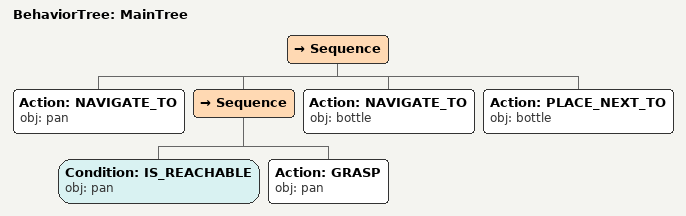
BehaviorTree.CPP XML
<root main_tree_to_execute="MainTree">
  <BehaviorTree ID="MainTree">
    <Sequence>
      <!-- Navigate to pan -->
      <Action ID="NAVIGATE_TO" obj="pan" />
      <Sequence>
        <!-- Check pan is reachable before GRASP -->
        <Condition ID="IS_REACHABLE" obj="pan" />
        <!-- Grasp pan -->
        <Action ID="GRASP" obj="pan" />
      </Sequence>
      <!-- Navigate to bottle -->
      <Action ID="NAVIGATE_TO" obj="bottle" />
      <!-- Place next to bottle -->
      <Action ID="PLACE_NEXT_TO" obj="bottle" />
    </Sequence>
  </BehaviorTree>
</root>
